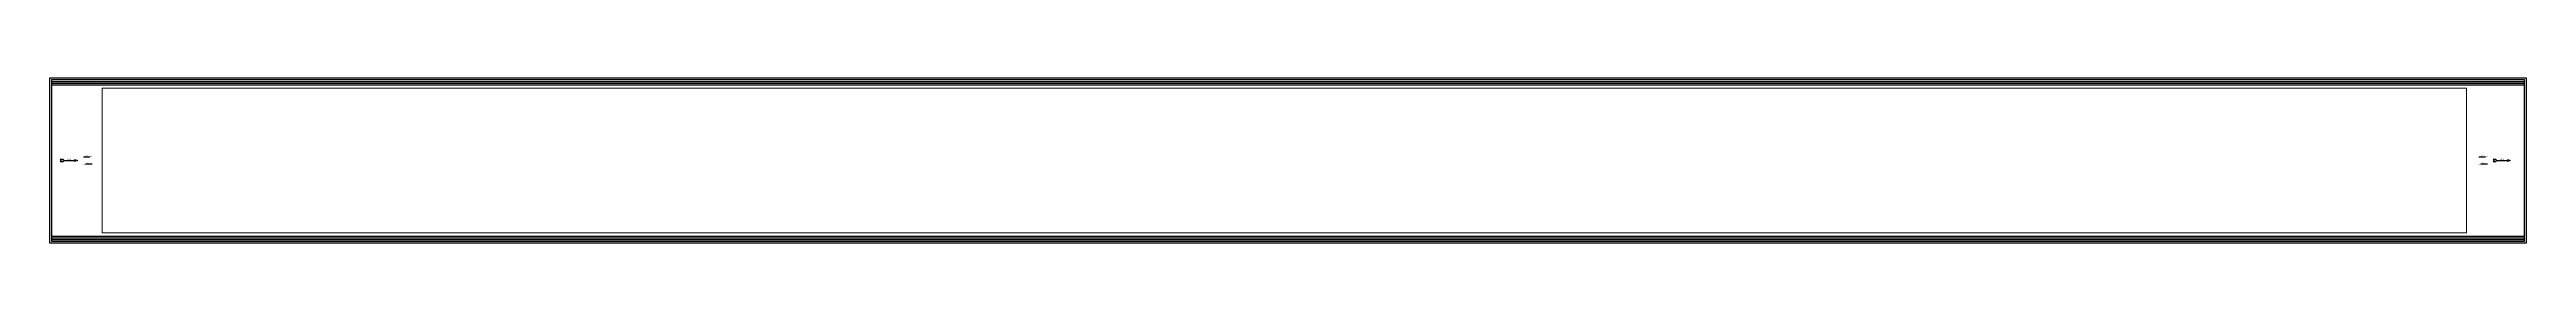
# Paper-space layout '450-FORMAT' of a CAD drawing. Header units: metres. Extents: x 1218 to 7923, y 8 to 456.
import ezdxf
from ezdxf.enums import TextEntityAlignment as Align

# ---------------------------------------------------------------- set-up
doc = ezdxf.new("R2010")
doc.units = ezdxf.units.M
doc.header["$MEASUREMENT"] = 0
for name, color, linetype in [('OHE-MAIN', 7, 'Continuous'), ('OHE-SYM-DIRECTIONS', 7, 'Continuous'), ('OHE-VIEWPORT-MAIN', 7, 'Continuous')]:
    doc.layers.add(name, color=color, linetype=linetype)
doc.styles.add('AERIAL NARROW-GENERAL', font='ARIALN.TTF')

# ---------------------------------------------------------------- blocks, each defined once
blk = doc.blocks.new('ARROW1')
at = {"layer": 'OHE-SYM-DIRECTIONS', "linetype": 'ByBlock', "lineweight": -2}
h = blk.add_hatch(color=0, dxfattribs=at)
h.dxf.hatch_style = 1
h.paths.add_polyline_path([(0, 0), (-5.2, 0), (-8, -2.8)])
h = blk.add_hatch(color=0, dxfattribs=at)
h.dxf.hatch_style = 1
h.paths.add_polyline_path([(-36.2, 0), (-36.2, 0), (-43.8, 0), (-46.6, -2.8), (-39, -2.8)])
at = {"layer": 'OHE-SYM-DIRECTIONS', "color": 0, "linetype": 'ByBlock', "lineweight": -2}
blk.add_line((-36.2, 0), (-5.2, 0), dxfattribs=at)
for points in [[(-39, 2.8), (-46.6, 2.8), (-43.8, 0), (-46.6, -2.8), (-39, -2.8), (-36.2, 0)], [(-8, -2.8), (-5.2, 0), (-8, 2.8), (0, 0)]]:
    blk.add_lwpolyline(points, close=True, dxfattribs=at)
at = {"layer": 'OHE-SYM-DIRECTIONS', "color": 0, "linetype": 'ByBlock', "lineweight": -2, "style": 'AERIAL NARROW-GENERAL'}
blk.add_attdef('DIRECTION', text='', height=3.5, dxfattribs=at).set_placement((-22.7, 3), align=Align.MIDDLE_CENTER)
blk = doc.blocks.new('ARROW2')
at = {"layer": 'OHE-SYM-DIRECTIONS', "color": 0, "linetype": 'ByBlock', "lineweight": -2}
blk.add_line((-24, 0), (-6, 0), dxfattribs=at)
blk.add_solid([(-6, 1), (-6, -1), (0, 0)], dxfattribs=at)
at = {"layer": 'OHE-SYM-DIRECTIONS', "color": 0, "linetype": 'ByBlock', "lineweight": -2, "style": 'AERIAL NARROW-GENERAL'}
blk.add_attdef('TRACK', text='', height=2.5, dxfattribs=at).set_placement((-15, 2), align=Align.MIDDLE_CENTER)
blk = doc.blocks.new('*U41')
at = {"layer": 'OHE-SYM-DIRECTIONS', "color": 0, "linetype": 'ByBlock', "lineweight": -2}
blk.add_line((24, 0), (6, 0), dxfattribs=at)
blk.add_solid([(6, 1), (6, -1), (0, 0)], dxfattribs=at)
at = {"layer": 'OHE-SYM-DIRECTIONS', "color": 0, "linetype": 'ByBlock', "lineweight": -2, "style": 'AERIAL NARROW-GENERAL'}
blk.add_attdef('TRACK', text='', height=2.5, dxfattribs=at).set_placement((-15, 2), align=Align.MIDDLE_CENTER)

psp = doc.layouts.new('450-FORMAT')

# ---------------------------------------------------------------- linework, layer by layer
for p, q in [((1222.9, 446.8), (7917.9, 446.8)), ((1222.9, 442.3), (7917.9, 442.3)), ((1222.9, 437.8), (7917.9, 437.8)), ((1222.9, 26.9), (7917.9, 26.9)), ((1222.9, 22.4), (7917.9, 22.4)), ((1222.9, 17.9), (7917.9, 17.9))]:
    psp.add_line(p, q)
for points in [[(7922.9, 456.3), (1217.9, 456.3), (1217.9, 8.4), (7922.9, 8.4)], [(7917.9, 451.3), (1222.9, 451.3), (1222.9, 13.4), (7917.9, 13.4)]]:
    psp.add_lwpolyline(points, close=True)

# ---------------------------------------------------------------- block references
at = {"layer": 'OHE-MAIN'}
for p in [(1293.6, 232.3), (7879.1, 232.3)]:
    psp.add_blockref('ARROW1', p, dxfattribs=at).add_auto_attribs({'DIRECTION': 'XXX'})
ref = psp.add_blockref('ARROW2', (1333.4, 242.3), dxfattribs=at)
ref.add_attrib('TRACK', 'XXX', dxfattribs={"layer": 'OHE-SYM-DIRECTIONS', "color": 0, "linetype": 'ByBlock', "lineweight": -2, "height": 2.5, "style": 'AERIAL NARROW-GENERAL'}).set_placement((1318.4, 245.1), align=Align.MIDDLE_CENTER)
ref = psp.add_blockref('*U41', (1309.4, 222.3), dxfattribs=at)
ref.add_attrib('TRACK', 'XXX', dxfattribs={"layer": 'OHE-SYM-DIRECTIONS', "color": 0, "linetype": 'ByBlock', "lineweight": -2, "height": 2.5, "style": 'AERIAL NARROW-GENERAL'}).set_placement((1322.1, 225.1), align=Align.MIDDLE_CENTER)
ref = psp.add_blockref('*U41', (7793, 222.3), dxfattribs=at)
ref.add_attrib('TRACK', 'XXX', dxfattribs={"layer": 'OHE-SYM-DIRECTIONS', "color": 0, "linetype": 'ByBlock', "lineweight": -2, "height": 2.5, "style": 'AERIAL NARROW-GENERAL'}).set_placement((7805.7, 225.1), align=Align.MIDDLE_CENTER)
ref = psp.add_blockref('ARROW2', (7817.9, 242.3), dxfattribs=at)
ref.add_attrib('TRACK', 'XXX', dxfattribs={"layer": 'OHE-SYM-DIRECTIONS', "color": 0, "linetype": 'ByBlock', "lineweight": -2, "height": 2.5, "style": 'AERIAL NARROW-GENERAL'}).set_placement((7802.9, 245.1), align=Align.MIDDLE_CENTER)

# ---------------------------------------------------------------- viewports
at = {"layer": 'OHE-VIEWPORT-MAIN', "view_target_point": (80.5, 4.5)}
psp.add_viewport(center=(4560.7, 232.3), size=(6400, 392.8925), view_center_point=(-13.8, -5.8), view_height=196.4462, dxfattribs=at)

doc.saveas('drawing.dxf')
